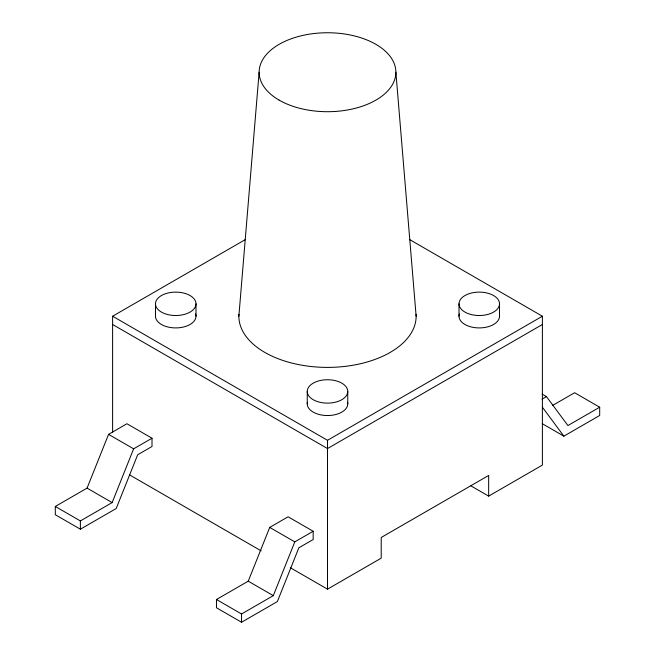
<?xml version="1.0" encoding="UTF-8"?>
<svg xmlns="http://www.w3.org/2000/svg" width="655" height="655" viewBox="0 0 655 655"><rect width="100%" height="100%" fill="white"/><g stroke="black" fill="none" stroke-linecap="round" stroke-linejoin="round"><path stroke-width="0.98" d="M238.862 316.226L259.126 72.23M87.066 488.122L108.558 434.363L126.939 423.744L152.009 438.22L152.009 446.489L137.681 454.767L116.197 508.526L80.377 529.199L55.307 514.732L55.307 506.454L87.066 488.122L112.136 502.598L133.628 448.831L152.009 438.22M248.237 581.165L269.721 527.406L288.102 516.795L313.172 531.27L313.172 539.54L298.852 547.809L277.36 601.577L241.548 622.25L216.477 607.774L216.477 599.505L248.237 581.165L273.307 595.641L294.791 541.881L313.172 531.27M112.611 432.496L112.611 316.226L245.257 239.64M55.307 506.454L80.377 520.93L112.136 502.598M112.611 316.226L327.5 440.291L542.389 316.226L542.389 465.099L488.663 496.122L470.978 485.904M542.389 324.495L327.5 448.56L112.611 324.495M542.07 399.116L546.442 396.594L567.934 425.545L599.693 407.205L599.693 415.475L563.873 436.156L542.266 423.679M552.566 405.461L574.623 392.73L599.693 407.205M216.477 599.505L241.548 613.981L273.307 595.641M290.361 567.721L327.5 589.164L381.218 558.15L381.218 537.477L488.663 475.44L488.663 496.122M409.743 239.64L542.389 316.226M542.119 394.097L546.442 396.594M108.558 434.363L133.628 448.831M269.721 527.406L294.791 541.881M129.412 474.801L261.173 550.871M542.389 407.205L563.873 436.156M395.874 72.23L416.138 316.226M499.519 303.814A20.256 11.7 0 0 1 469.136 313.95A20.256 11.7 0 0 1 469.136 293.686A20.256 11.7 0 0 1 499.519 303.814L499.519 316.226A20.256 11.7 0 0 1 477.274 327.86A20.256 11.7 0 0 1 459.392 313.941M458.999 303.814L458.999 316.226M347.756 391.436A20.256 11.7 0 0 1 317.372 401.564A20.256 11.7 0 0 1 317.372 381.308A20.256 11.7 0 0 1 347.756 391.436L347.756 403.84M327.5 440.291L327.5 589.164M307.244 391.436L307.244 403.84M241.548 613.981L241.548 622.25M196.001 303.814A20.256 11.7 0 0 1 165.609 313.95A20.256 11.7 0 0 1 165.609 293.686A20.256 11.7 0 0 1 196.001 303.814L196.001 316.226M155.481 303.814L155.481 316.226A20.256 11.7 0 0 0 177.726 327.86A20.256 11.7 0 0 0 195.608 313.941M80.377 520.93L80.377 529.199M416.072 314.326A88.638 51.172 0 0 1 327.5 367.398A88.638 51.172 0 0 1 238.928 314.326M347.584 402.317A20.256 11.7 0 0 1 327.5 415.54A20.256 11.7 0 0 1 307.416 402.317M279.153 100.141A68.374 39.48 0 0 0 393.549 82.448A68.374 39.48 0 0 0 309.807 34.093A68.374 39.48 0 0 0 279.153 100.141"/></g></svg>
